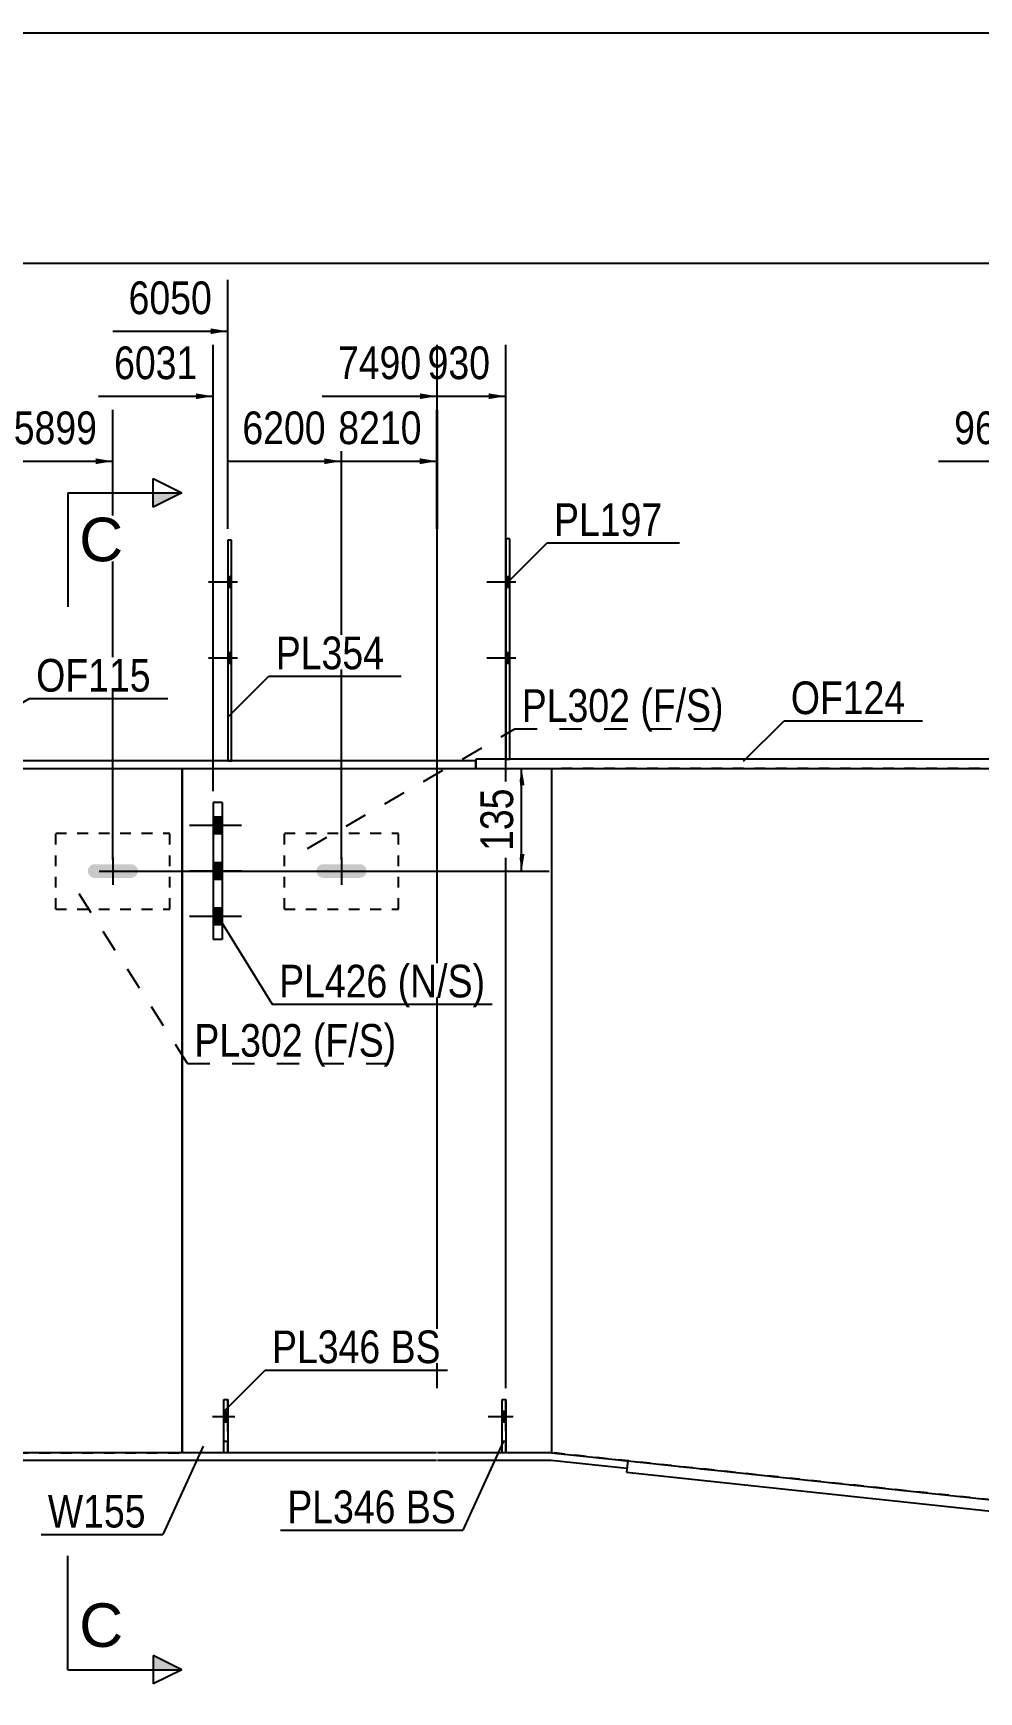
# Model space of a CAD drawing. Header units: millimetres. Extents: x -25 to 378, y -183 to 94.
# Drawn here: x 52.4 to 135.3, y -51 to 94.5 of the extents above; entities that cross this region are included whole.
import ezdxf

# ---------------------------------------------------------------- set-up
doc = ezdxf.new("R2010")
doc.units = ezdxf.units.MM
doc.linetypes.add('DXK_LINE_DOT1', pattern=[1.8814, 0.9407, -0.9407])
doc.linetypes.add('DXK_LINE_DOT2', pattern=[3.9198, 1.9599, -1.9599])
doc.styles.add('Arial', font='ARIAL.TTF', dxfattribs={"height": 0.2})
doc.styles.add('Arial Narrow', font='ARIALN.TTF', dxfattribs={"height": 0.2})

# ---------------------------------------------------------------- blocks, each defined once
blk = doc.blocks.new('Unknown-628699693-1211')
at = {"color": 5, "linetype": 'Continuous'}
blk.add_line((377.97, 94.46), (-22.03, 94.46), dxfattribs=at)
blk = doc.blocks.new('Part-628699693-1354 - 1232')
at = {"color": 7, "linetype": 'DXK_LINE_DOT1'}
for p, q in [((54.35, 17.67), (54.35, 24.33)), ((54.35, 24.33), (64.35, 24.33)), ((64.35, 17.67), (64.35, 24.33)), ((54.35, 17.67), (64.35, 17.67))]:
    blk.add_line(p, q, dxfattribs=at)
blk = doc.blocks.new('Bolt-628699693-1557 - 1232')
at = {"linetype": 'Continuous'}
blk.add_hatch(color=3, dxfattribs=at).paths.add_polyline_path([(61.51, 20.77), (61.55, 21), (61.51, 21.23), (61.37, 21.42), (61.18, 21.56), (60.95, 21.6), (57.75, 21.6), (57.52, 21.56), (57.33, 21.42), (57.2, 21.23), (57.15, 21), (57.2, 20.77), (57.33, 20.58), (57.52, 20.45), (57.75, 20.4), (60.95, 20.4), (61.18, 20.45), (61.37, 20.58)])
at = {"color": 3, "linetype": 'Continuous'}
for p, q in [((59.35, 22.2), (59.35, 19.8)), ((58.15, 21), (60.55, 21))]:
    blk.add_line(p, q, dxfattribs=at)
blk = doc.blocks.new('Part-628699693-1348 - 1232')
at = {"color": 7, "linetype": 'DXK_LINE_DOT1'}
for p, q in [((0, 30), (0, -30)), ((0, 30), (20.62, 30)), ((20.72, 30), (37.38, 30)), ((37.48, 30), (44.15, 30)), ((44.25, 30), (50.92, 30)), ((51.02, 30), (65.43, 30)), ((0, -30), (20.62, -30)), ((20.72, -30), (37.38, -30)), ((37.48, -30), (44.15, -30)), ((44.25, -30), (50.92, -30)), ((51.02, -30), (65.43, -30))]:
    blk.add_line(p, q, dxfattribs=at)
at = {"color": 2, "linetype": 'Continuous'}
blk.add_line((65.43, 30), (65.43, -30), dxfattribs=at)
blk = doc.blocks.new('Bolt-628699693-1349 - 1232')
at = {"linetype": 'Continuous'}
for points in [[(68.95, 24.27), (68.95, 25.73), (68.15, 25.73), (68.15, 24.27)], [(68.95, 20.27), (68.95, 21.73), (68.15, 21.73), (68.15, 20.27)], [(68.95, 16.27), (68.95, 17.73), (68.15, 17.73), (68.15, 16.27)]]:
    blk.add_hatch(color=3, dxfattribs=at).paths.add_polyline_path(points)
at = {"color": 3, "linetype": 'Continuous'}
for p, q in [((70.62, 25), (66.08, 25)), ((68.95, 25.73), (68.15, 25.73)), ((68.95, 24.27), (68.15, 24.27)), ((70.62, 21), (66.08, 21)), ((68.95, 21.73), (68.15, 21.73)), ((68.95, 20.27), (68.15, 20.27)), ((68.95, 17.73), (68.15, 17.73)), ((70.62, 17), (66.08, 17)), ((68.95, 16.27), (68.15, 16.27))]:
    blk.add_line(p, q, dxfattribs=at)
blk = doc.blocks.new('Part-628699693-1359 - 1232')
at = {"color": 7, "linetype": 'DXK_LINE_DOT1'}
for p, q in [((74.4, 17.67), (74.4, 24.33)), ((74.4, 24.33), (84.4, 24.33)), ((84.4, 17.67), (84.4, 24.33)), ((74.4, 17.67), (84.4, 17.67))]:
    blk.add_line(p, q, dxfattribs=at)
blk = doc.blocks.new('Part-628699693-1381 - 1232')
at = {"color": 2, "linetype": 'Continuous'}
for p, q in [((68.95, 27), (68.15, 27)), ((68.15, 27), (68.15, 15)), ((68.95, 27), (68.95, 15)), ((68.95, 15), (68.15, 15))]:
    blk.add_line(p, q, dxfattribs=at)
blk = doc.blocks.new('Part-628699693-2777 - 1232')
at = {"color": 2, "linetype": 'Continuous'}
for p, q in [((69.08, -30), (69.08, -25.33)), ((69.08, -25.33), (69.42, -25.33)), ((69.42, -25.33), (69.42, -30))]:
    blk.add_line(p, q, dxfattribs=at)
blk = doc.blocks.new('Bolt-628699693-2812 - 1232')
at = {"linetype": 'Continuous'}
for points in [[(87.81, 45.87), (87.81, 46.8), (87.81, 46.8), (87.81, 45.87)], [(87.81, 45.87), (87.81, 46.8), (87.81, 46.8), (87.81, 45.87)], [(87.81, 39.2), (87.81, 40.13), (87.81, 40.13), (87.81, 39.2)], [(87.81, 39.2), (87.81, 40.13), (87.81, 40.13), (87.81, 39.2)]]:
    blk.add_hatch(color=3, dxfattribs=at).paths.add_polyline_path(points)
blk = doc.blocks.new('Part-628699693-1736 - 1232')
at = {"color": 2, "linetype": 'Continuous'}
for p, q in [((50.92, -30), (47.58, -30)), ((47.58, -30), (47.58, -30.67)), ((87.73, -30), (51.02, -30)), ((97.83, -30), (87.83, -30)), ((97.83, -30), (104.5, -30.71)), ((50.92, -30.67), (47.58, -30.67)), ((87.73, -30.67), (51.02, -30.67)), ((97.8, -30.67), (87.83, -30.67)), ((104.43, -31.38), (97.8, -30.67))]:
    blk.add_line(p, q, dxfattribs=at)
at = {"color": 7, "linetype": 'DXK_LINE_DOT1'}
blk.add_line((104.5, -30.71), (104.43, -31.38), dxfattribs=at)
blk = doc.blocks.new('Part-628699693-1548 - 1232')
at = {"color": 2, "linetype": 'Continuous'}
for p, q in [((104.5, -30.71), (104.39, -31.71)), ((104.39, -31.71), (284.09, -50.97)), ((104.5, -30.71), (284.19, -49.97))]:
    blk.add_line(p, q, dxfattribs=at)
blk = doc.blocks.new('Part-628699693-2773 - 1232')
at = {"color": 2, "linetype": 'Continuous'}
for p, q in [((69.75, 50), (69.42, 50)), ((69.42, 50), (69.42, 30.67)), ((69.75, 30.67), (69.75, 50))]:
    blk.add_line(p, q, dxfattribs=at)
at = {"color": 7, "linetype": 'DXK_LINE_DOT1'}
blk.add_line((69.42, 30.67), (69.75, 30.67), dxfattribs=at)
blk = doc.blocks.new('Bolt-628699693-2832 - 1232')
at = {"linetype": 'Continuous'}
blk.add_hatch(color=3, dxfattribs=at).paths.add_polyline_path([(87.78, -27.33), (87.78, -26.4), (87.78, -26.4), (87.78, -27.33)])
blk = doc.blocks.new('Bolt-628699693-1560 - 1232')
at = {"linetype": 'Continuous'}
blk.add_hatch(color=3, dxfattribs=at).paths.add_polyline_path([(81.56, 20.77), (81.6, 21), (81.56, 21.23), (81.43, 21.42), (81.23, 21.56), (81, 21.6), (77.8, 21.6), (77.57, 21.56), (77.38, 21.42), (77.25, 21.23), (77.2, 21), (77.25, 20.77), (77.38, 20.58), (77.57, 20.45), (77.8, 20.4), (81, 20.4), (81.23, 20.45), (81.43, 20.58)])
at = {"color": 3, "linetype": 'Continuous'}
for p, q in [((79.4, 22.2), (79.4, 19.8)), ((78.2, 21), (80.6, 21))]:
    blk.add_line(p, q, dxfattribs=at)
blk = doc.blocks.new('Part-628699693-2794 - 1232')
at = {"color": 7, "linetype": 'DXK_LINE_DOT1'}
for p, q in [((93.49, -30), (93.49, -25.33)), ((93.49, -25.33), (93.82, -25.33)), ((93.82, -30), (93.82, -25.33)), ((93.49, -29), (93.82, -29))]:
    blk.add_line(p, q, dxfattribs=at)
blk = doc.blocks.new('Part-628699693-1604 - 1232')
at = {"color": 2, "linetype": 'Continuous'}
for p, q in [((40.82, 30.67), (40.82, 30)), ((44.15, 30.67), (40.82, 30.67)), ((50.92, 30.67), (44.25, 30.67)), ((87.73, 30.67), (51.02, 30.67)), ((91.17, 30.67), (87.83, 30.67)), ((40.82, 30), (44.15, 30)), ((44.25, 30), (50.92, 30)), ((51.02, 30), (87.73, 30)), ((87.83, 30), (91.17, 30))]:
    blk.add_line(p, q, dxfattribs=at)
at = {"color": 7, "linetype": 'DXK_LINE_DOT1'}
blk.add_line((91.17, 30), (91.17, 30.67), dxfattribs=at)
blk = doc.blocks.new('Part-628699693-1648 - 1232')
at = {"color": 2, "linetype": 'Continuous'}
for p, q in [((208.59, 30.8), (91.17, 30.8)), ((91.17, 30.8), (91.17, 30)), ((208.59, 30), (208.59, 30.8)), ((91.17, 30), (208.59, 30))]:
    blk.add_line(p, q, dxfattribs=at)
blk = doc.blocks.new('Part-628699693-1670 - 1232')
at = {"color": 2, "linetype": 'Continuous'}
blk.add_line((65.43, -30), (65.43, 30), dxfattribs=at)
at = {"color": 7, "linetype": 'DXK_LINE_DOT1'}
for p, q in [((65.43, 30), (87.73, 30)), ((87.83, 30), (97.83, 30)), ((97.83, 30), (97.83, -30)), ((87.73, -30), (65.43, -30)), ((97.83, -30), (87.83, -30))]:
    blk.add_line(p, q, dxfattribs=at)
blk = doc.blocks.new('Part-628699693-1692 - 1232')
at = {"color": 2, "linetype": 'Continuous'}
blk.add_line((97.83, 30), (97.83, -30), dxfattribs=at)
at = {"color": 7, "linetype": 'DXK_LINE_DOT1'}
for p, q in [((297.17, 30), (97.83, 30)), ((284.19, -49.97), (97.83, -30)), ((97.83, -30), (284.45, -49.99))]:
    blk.add_line(p, q, dxfattribs=at)
blk = doc.blocks.new('Part-628699693-2774 - 1232')
at = {"color": 7, "linetype": 'DXK_LINE_DOT1'}
for p, q in [((69.08, -30), (69.08, -25.33)), ((69.08, -25.33), (69.42, -25.33)), ((69.42, -30), (69.42, -25.33)), ((69.08, -29), (69.42, -29))]:
    blk.add_line(p, q, dxfattribs=at)
blk = doc.blocks.new('Bolt-628699693-2846 - 1232')
at = {"linetype": 'Continuous'}
blk.add_hatch(color=3, dxfattribs=at).paths.add_polyline_path([(93.82, -27.33), (93.82, -26.4), (93.49, -26.4), (93.49, -27.33)])
at = {"color": 3, "linetype": 'Continuous'}
for p, q in [((94.45, -26.87), (92.25, -26.87)), ((93.82, -26.4), (93.49, -26.4)), ((93.82, -27.33), (93.49, -27.33))]:
    blk.add_line(p, q, dxfattribs=at)
blk = doc.blocks.new('Part-628699693-2793 - 1232')
at = {"color": 2, "linetype": 'Continuous'}
for p, q in [((94.15, 50.13), (93.82, 50.13)), ((93.82, 50.13), (93.82, 30.8)), ((94.15, 30.8), (94.15, 50.13))]:
    blk.add_line(p, q, dxfattribs=at)
at = {"color": 7, "linetype": 'DXK_LINE_DOT1'}
blk.add_line((93.82, 30.8), (94.15, 30.8), dxfattribs=at)
blk = doc.blocks.new('Part-628699693-2797 - 1232')
at = {"color": 2, "linetype": 'Continuous'}
for p, q in [((93.49, -30), (93.49, -25.33)), ((93.49, -25.33), (93.82, -25.33)), ((93.82, -25.33), (93.82, -30))]:
    blk.add_line(p, q, dxfattribs=at)
blk = doc.blocks.new('Bolt-628699693-2811 - 1232')
at = {"linetype": 'Continuous'}
for points in [[(87.75, 45.87), (87.75, 46.8), (87.75, 46.8), (87.75, 45.87)], [(87.75, 45.87), (87.75, 46.8), (87.75, 46.8), (87.75, 45.87)], [(87.75, 39.2), (87.75, 40.13), (87.75, 40.13), (87.75, 39.2)], [(87.75, 39.2), (87.75, 40.13), (87.75, 40.13), (87.75, 39.2)]]:
    blk.add_hatch(color=3, dxfattribs=at).paths.add_polyline_path(points)
blk = doc.blocks.new('Bolt-628699693-2821 - 1232')
at = {"linetype": 'Continuous'}
for points in [[(87.78, 45.87), (87.78, 46.8), (87.78, 46.8), (87.78, 45.87)], [(87.78, 45.87), (87.78, 46.8), (87.78, 46.8), (87.78, 45.87)], [(87.78, 39.2), (87.78, 40.13), (87.78, 40.13), (87.78, 39.2)], [(87.78, 39.2), (87.78, 40.13), (87.78, 40.13), (87.78, 39.2)]]:
    blk.add_hatch(color=3, dxfattribs=at).paths.add_polyline_path(points)
blk = doc.blocks.new('Bolt-628699693-2822 - 1232')
at = {"linetype": 'Continuous'}
for points in [[(69.75, 45.87), (69.75, 46.8), (69.42, 46.8), (69.42, 45.87)], [(69.75, 45.87), (69.75, 46.8), (69.42, 46.8), (69.42, 45.87)], [(69.75, 39.2), (69.75, 40.13), (69.42, 40.13), (69.42, 39.2)], [(69.75, 39.2), (69.75, 40.13), (69.42, 40.13), (69.42, 39.2)]]:
    blk.add_hatch(color=3, dxfattribs=at).paths.add_polyline_path(points)
at = {"color": 3, "linetype": 'Continuous'}
for p, q in [((69.75, 46.8), (69.42, 46.8)), ((69.75, 46.8), (69.42, 46.8)), ((70.28, 46.33), (67.75, 46.33)), ((70.28, 46.33), (67.75, 46.33)), ((69.75, 45.87), (69.42, 45.87)), ((69.75, 45.87), (69.42, 45.87)), ((70.28, 39.67), (67.75, 39.67)), ((70.28, 39.67), (67.75, 39.67)), ((69.75, 40.13), (69.42, 40.13)), ((69.75, 40.13), (69.42, 40.13)), ((69.75, 39.2), (69.42, 39.2)), ((69.75, 39.2), (69.42, 39.2))]:
    blk.add_line(p, q, dxfattribs=at)
blk = doc.blocks.new('Bolt-628699693-2823 - 1232')
at = {"color": 3, "linetype": 'DXK_LINE_DOT2'}
for p, q in [((70.05, -26.87), (67.85, -26.87)), ((69.42, -26.4), (69.08, -26.4)), ((69.42, -27.33), (69.08, -27.33))]:
    blk.add_line(p, q, dxfattribs=at)
blk = doc.blocks.new('Bolt-628699693-2826 - 1232')
at = {"linetype": 'Continuous'}
blk.add_hatch(color=3, dxfattribs=at).paths.add_polyline_path([(69.42, -27.33), (69.42, -26.4), (69.08, -26.4), (69.08, -27.33)])
at = {"color": 3, "linetype": 'Continuous'}
for p, q in [((69.42, -26.4), (69.08, -26.4)), ((69.95, -26.87), (69.08, -26.87)), ((69.42, -27.33), (69.08, -27.33))]:
    blk.add_line(p, q, dxfattribs=at)
blk = doc.blocks.new('Bolt-628699693-2842 - 1232')
at = {"linetype": 'Continuous'}
for points in [[(94.15, 45.87), (94.15, 46.8), (93.82, 46.8), (93.82, 45.87)], [(94.15, 45.87), (94.15, 46.8), (93.82, 46.8), (93.82, 45.87)], [(94.15, 39.2), (94.15, 40.13), (93.82, 40.13), (93.82, 39.2)], [(94.15, 39.2), (94.15, 40.13), (93.82, 40.13), (93.82, 39.2)]]:
    blk.add_hatch(color=3, dxfattribs=at).paths.add_polyline_path(points)
at = {"color": 3, "linetype": 'Continuous'}
for p, q in [((94.15, 46.8), (93.82, 46.8)), ((94.15, 46.8), (93.82, 46.8)), ((94.69, 46.33), (92.15, 46.33)), ((94.69, 46.33), (92.15, 46.33)), ((94.15, 45.87), (93.82, 45.87)), ((94.15, 45.87), (93.82, 45.87)), ((94.69, 39.67), (92.15, 39.67)), ((94.69, 39.67), (92.15, 39.67)), ((94.15, 40.13), (93.82, 40.13)), ((94.15, 40.13), (93.82, 40.13)), ((94.15, 39.2), (93.82, 39.2)), ((94.15, 39.2), (93.82, 39.2))]:
    blk.add_line(p, q, dxfattribs=at)
blk = doc.blocks.new('Bolt-628699693-2843 - 1232')
at = {"color": 3, "linetype": 'DXK_LINE_DOT2'}
for p, q in [((94.45, -26.87), (92.25, -26.87)), ((93.82, -26.4), (93.49, -26.4)), ((93.82, -27.33), (93.49, -27.33))]:
    blk.add_line(p, q, dxfattribs=at)
blk = doc.blocks.new('StraightDimension-628699693-1940 - 1232')
at = {"linetype": 'Continuous'}
blk.add_hatch(color=7, dxfattribs=at).paths.add_polyline_path([(140.32, 57.18), (141.82, 56.93), (140.32, 56.68)])
at = {"color": 7, "linetype": 'Continuous'}
for p, q in [((141.82, 51.13), (141.82, 61.43)), ((131.76, 56.93), (141.82, 56.93))]:
    blk.add_line(p, q, dxfattribs=at)
at = {"color": 0}
blk.add_wipeout([(141.04, 57.83), (141.04, 62.03), (132.53, 62.03), (132.53, 57.83)], dxfattribs=at)
at = {"color": 3, "style": 'Arial Narrow'}
blk.add_text('9650', height=2.863, dxfattribs=at).set_placement((133.13, 58.43))
blk = doc.blocks.new('StraightDimension-628699693-1810 - 1232')
at = {"linetype": 'Continuous'}
blk.add_hatch(color=7, dxfattribs=at).paths.add_polyline_path([(66.65, 62.88), (68.15, 62.63), (66.65, 62.38)])
at = {"color": 7, "linetype": 'Continuous'}
for p, q in [((68.15, 28), (68.15, 67.13)), ((58.09, 62.63), (68.15, 62.63))]:
    blk.add_line(p, q, dxfattribs=at)
at = {"color": 0}
blk.add_wipeout([(67.38, 63.53), (67.38, 67.73), (58.86, 67.73), (58.86, 63.53)], dxfattribs=at)
at = {"color": 3, "style": 'Arial Narrow'}
blk.add_text('6031', height=2.863, dxfattribs=at).set_placement((59.46, 64.13))
blk = doc.blocks.new('StraightDimension-628699693-1848 - 1232')
at = {"linetype": 'Continuous'}
blk.add_hatch(color=7, dxfattribs=at).paths.add_polyline_path([(86.25, 57.18), (87.75, 56.93), (86.25, 56.68)])
at = {"color": 7, "linetype": 'Continuous'}
for p, q in [((87.75, 51), (87.75, 61.43)), ((77.69, 56.93), (87.75, 56.93))]:
    blk.add_line(p, q, dxfattribs=at)
at = {"color": 0}
blk.add_wipeout([(86.98, 57.83), (86.98, 62.03), (78.46, 62.03), (78.46, 57.83)], dxfattribs=at)
at = {"color": 3, "style": 'Arial Narrow'}
blk.add_text('6770', height=2.863, dxfattribs=at).set_placement((79.06, 58.43))
blk = doc.blocks.new('StraightDimension-628699693-1936 - 1232')
at = {"linetype": 'Continuous'}
blk.add_hatch(color=7, dxfattribs=at).paths.add_polyline_path([(92.32, 62.88), (93.82, 62.63), (92.32, 62.38)])
at = {"color": 7, "linetype": 'Continuous'}
for p, q in [((93.82, -24.33), (93.82, 67.13)), ((83.76, 62.63), (93.82, 62.63))]:
    blk.add_line(p, q, dxfattribs=at)
at = {"color": 0}
blk.add_wipeout([(93.04, 63.53), (93.04, 67.73), (84.53, 67.73), (84.53, 63.53)], dxfattribs=at)
at = {"color": 3, "style": 'Arial Narrow'}
blk.add_text('8930', height=2.863, dxfattribs=at).set_placement((85.13, 64.13))
blk = doc.blocks.new('StraightDimension-628699693-1827 - 1232')
at = {"linetype": 'Continuous'}
blk.add_hatch(color=7, dxfattribs=at).paths.add_polyline_path([(67.92, 68.58), (69.42, 68.33), (67.92, 68.08)])
at = {"color": 7, "linetype": 'Continuous'}
for p, q in [((69.42, 51), (69.42, 72.83)), ((59.36, 68.33), (69.42, 68.33))]:
    blk.add_line(p, q, dxfattribs=at)
at = {"color": 0}
blk.add_wipeout([(68.64, 69.23), (68.64, 73.43), (60.13, 73.43), (60.13, 69.23)], dxfattribs=at)
at = {"color": 3, "style": 'Arial Narrow'}
blk.add_text('6050', height=2.863, dxfattribs=at).set_placement((60.73, 69.83))
blk = doc.blocks.new('StraightDimension-628699693-1905 - 1232')
at = {"linetype": 'Continuous'}
blk.add_hatch(color=7, dxfattribs=at).paths.add_polyline_path([(57.85, 57.18), (59.35, 56.93), (57.85, 56.68)])
at = {"color": 7, "linetype": 'Continuous'}
for p, q in [((59.35, 22), (59.35, 61.43)), ((49.29, 56.93), (59.35, 56.93))]:
    blk.add_line(p, q, dxfattribs=at)
at = {"color": 0}
blk.add_wipeout([(58.58, 57.83), (58.58, 62.03), (50.06, 62.03), (50.06, 57.83)], dxfattribs=at)
at = {"color": 3, "style": 'Arial Narrow'}
blk.add_text('5899', height=2.863, dxfattribs=at).set_placement((50.66, 58.43))
blk = doc.blocks.new('StraightDimension-628699693-1834 - 1232')
at = {"linetype": 'Continuous'}
blk.add_hatch(color=7, dxfattribs=at).paths.add_polyline_path([(77.9, 57.18), (79.4, 56.93), (77.9, 56.68)])
at = {"color": 7, "linetype": 'Continuous'}
for p, q in [((79.4, 22), (79.4, 61.43)), ((69.34, 56.93), (79.4, 56.93))]:
    blk.add_line(p, q, dxfattribs=at)
at = {"color": 0}
blk.add_wipeout([(78.63, 57.83), (78.63, 62.03), (70.11, 62.03), (70.11, 57.83)], dxfattribs=at)
at = {"color": 3, "style": 'Arial Narrow'}
blk.add_text('6200', height=2.863, dxfattribs=at).set_placement((70.71, 58.43))
blk = doc.blocks.new('StraightDimension-628699693-1928 - 1232')
at = {"linetype": 'Continuous'}
blk.add_hatch(color=7, dxfattribs=at).paths.add_polyline_path([(86.28, 62.88), (87.78, 62.63), (86.28, 62.38)])
at = {"color": 7, "linetype": 'Continuous'}
for p, q in [((87.78, -24.33), (87.78, 67.13)), ((77.72, 62.63), (87.78, 62.63))]:
    blk.add_line(p, q, dxfattribs=at)
at = {"color": 0}
blk.add_wipeout([(87.01, 63.53), (87.01, 67.73), (78.49, 67.73), (78.49, 63.53)], dxfattribs=at)
at = {"color": 3, "style": 'Arial Narrow'}
blk.add_text('7490', height=2.863, dxfattribs=at).set_placement((79.09, 64.13))
blk = doc.blocks.new('StraightDimension-628699693-1932 - 1232')
at = {"linetype": 'Continuous'}
blk.add_hatch(color=7, dxfattribs=at).paths.add_polyline_path([(86.31, 57.18), (87.81, 56.93), (86.31, 56.68)])
at = {"color": 7, "linetype": 'Continuous'}
for p, q in [((87.81, 51), (87.81, 61.43)), ((77.75, 56.93), (87.81, 56.93))]:
    blk.add_line(p, q, dxfattribs=at)
at = {"color": 0}
blk.add_wipeout([(87.03, 57.83), (87.03, 62.03), (78.52, 62.03), (78.52, 57.83)], dxfattribs=at)
at = {"color": 3, "style": 'Arial Narrow'}
blk.add_text('8210', height=2.863, dxfattribs=at).set_placement((79.12, 58.43))
blk = doc.blocks.new('StraightDimension-628699693-1971 - 1232')
at = {"color": 7, "linetype": 'Continuous'}
blk.add_line((-1.33, 74.3), (300.07, 74.3), dxfattribs=at)
blk = doc.blocks.new('StraightDimension-628699693-2101 - 1232')
at = {"linetype": 'Continuous'}
for points in [[(94.95, 28.5), (95.2, 30), (95.45, 28.5)], [(95.45, 22.5), (95.2, 21), (94.95, 22.5)]]:
    blk.add_hatch(color=7, dxfattribs=at).paths.add_polyline_path(points)
at = {"color": 7, "linetype": 'Continuous'}
for p, q in [((60.35, 30), (97.6, 30)), ((95.2, 21), (95.2, 30)), ((60.35, 21), (97.6, 21))]:
    blk.add_line(p, q, dxfattribs=at)
at = {"color": 0}
blk.add_wipeout([(95.05, 28.84), (90.85, 28.84), (90.85, 22.16), (95.05, 22.16)], dxfattribs=at)
at = {"color": 3, "style": 'Arial Narrow'}
blk.add_text('135', height=2.863, rotation=90.0002, dxfattribs=at).set_placement((94.45, 22.76))
blk = doc.blocks.new('Mark-628699693-4979 - 1232')
at = {"color": 0}
for points in [[(83.43, 9.92), (83.43, 12.92), (73.93, 12.92), (73.93, 9.92)], [(92, 9.92), (92, 12.92), (84.33, 12.92), (84.33, 9.92)]]:
    blk.add_wipeout(points, dxfattribs=at)
for points in [[(83.43, 9.92), (83.43, 12.92), (73.93, 12.92), (73.93, 9.92)], [(92, 9.92), (92, 12.92), (84.33, 12.92), (84.33, 9.92)]]:
    blk.add_wipeout(points, dxfattribs=at)
at = {"color": 7, "linetype": 'Continuous'}
for p, q in [((68.33, 17.42), (73.33, 9.32)), ((73.33, 9.32), (92.6, 9.32))]:
    blk.add_line(p, q, dxfattribs=at)
at = {"color": 3, "style": 'Arial Narrow'}
for s, p in [('PL426', (73.93, 9.92)), ('(N/', (84.33, 9.92)), ('S)', (88.71, 9.92))]:
    blk.add_text(s, height=2.863, dxfattribs=at).set_placement(p)
blk = doc.blocks.new('SectionMark-628699693-2366 - 1232')
at = {"linetype": 'Continuous'}
for points in [[(62.9, 52.91), (62.9, 54.16), (65.4, 54.16)], [(62.9, -49.03), (62.9, -47.78), (65.4, -49.03)]]:
    blk.add_hatch(color=30, dxfattribs=at).paths.add_polyline_path(points)
at = {"color": 30, "linetype": 'Continuous'}
for p, q in [((62.9, 52.91), (62.9, 55.41)), ((62.9, 55.41), (65.4, 54.16)), ((55.4, 54.16), (55.4, 44.16)), ((55.4, 54.16), (65.4, 54.16)), ((65.4, 54.16), (62.9, 52.91)), ((55.4, -49.03), (55.4, -39.03)), ((65.4, -49.03), (62.9, -47.78)), ((62.9, -47.78), (62.9, -50.28)), ((55.4, -49.03), (65.4, -49.03)), ((65.4, -49.03), (62.9, -50.28))]:
    blk.add_line(p, q, dxfattribs=at)
at = {"color": 0, "linetype": 'Continuous'}
for points in [[(60.25, 48.16), (60.25, 52.16), (56.4, 52.16), (56.4, 48.16)], [(60.25, -47.03), (60.25, -43.03), (56.4, -43.03), (56.4, -47.03)]]:
    blk.add_wipeout(points, dxfattribs=at)
at = {"color": 96, "linetype": 'Continuous', "style": 'Arial'}
for p in [(56.4, 48.16), (56.4, -47.03)]:
    blk.add_text('C', height=3.82, dxfattribs=at).set_placement(p)
blk = doc.blocks.new('MarkSet-628699693-4945 - 1232')
at = {"color": 0}
for points in [[(82.81, -22.15), (82.81, -19.15), (73.31, -19.15), (73.31, -22.15)], [(88.09, -22.15), (88.09, -19.15), (83.71, -19.15), (83.71, -22.15)]]:
    blk.add_wipeout(points, dxfattribs=at)
for points in [[(82.81, -22.15), (82.81, -19.15), (73.31, -19.15), (73.31, -22.15)], [(88.09, -22.15), (88.09, -19.15), (83.71, -19.15), (83.71, -22.15)]]:
    blk.add_wipeout(points, dxfattribs=at)
at = {"color": 7, "linetype": 'Continuous'}
for p, q in [((69.17, -26.29), (72.71, -22.75)), ((72.71, -22.75), (88.69, -22.75))]:
    blk.add_line(p, q, dxfattribs=at)
at = {"color": 3, "style": 'Arial Narrow'}
for s, p in [('PL346', (73.31, -22.15)), ('BS', (83.71, -22.15))]:
    blk.add_text(s, height=2.863, dxfattribs=at).set_placement(p)
blk = doc.blocks.new('MarkSet-628699693-4956 - 1232')
at = {"color": 0}
for points in [[(84.15, -36.18), (84.15, -33.18), (74.65, -33.18), (74.65, -36.18)], [(89.44, -36.18), (89.44, -33.18), (85.05, -33.18), (85.05, -36.18)]]:
    blk.add_wipeout(points, dxfattribs=at)
for points in [[(84.15, -36.18), (84.15, -33.18), (74.65, -33.18), (74.65, -36.18)], [(89.44, -36.18), (89.44, -33.18), (85.05, -33.18), (85.05, -36.18)]]:
    blk.add_wipeout(points, dxfattribs=at)
at = {"color": 7, "linetype": 'Continuous'}
for p in [(93.57, -29.05), (74.05, -36.78)]:
    blk.add_line(p, (90.04, -36.78), dxfattribs=at)
at = {"color": 3, "style": 'Arial Narrow'}
for s, p in [('PL346', (74.65, -36.18)), ('BS', (85.05, -36.18))]:
    blk.add_text(s, height=2.863, dxfattribs=at).set_placement(p)
blk = doc.blocks.new('Mark-628699693-4973 - 1232')
at = {"color": 0}
for points in [[(76, 4.72), (76, 7.72), (66.5, 7.72), (66.5, 4.72)], [(84.2, 4.72), (84.2, 7.72), (76.9, 7.72), (76.9, 4.72)]]:
    blk.add_wipeout(points, dxfattribs=at)
for points in [[(76, 4.72), (76, 7.72), (66.5, 7.72), (66.5, 4.72)], [(84.2, 4.72), (84.2, 7.72), (76.9, 7.72), (76.9, 4.72)]]:
    blk.add_wipeout(points, dxfattribs=at)
at = {"color": 7, "linetype": 'DXK_LINE_DOT2'}
for p, q in [((56.37, 19.02), (65.9, 4.12)), ((65.9, 4.12), (84.8, 4.12))]:
    blk.add_line(p, q, dxfattribs=at)
at = {"color": 3, "style": 'Arial Narrow'}
for s, p in [('PL302', (66.5, 4.72)), ('(F/', (76.9, 4.72)), ('S)', (80.91, 4.72))]:
    blk.add_text(s, height=2.863, dxfattribs=at).set_placement(p)
blk = doc.blocks.new('Mark-628699693-4976 - 1232')
at = {"color": 0}
for points in [[(104.71, 34.08), (104.71, 37.08), (95.21, 37.08), (95.21, 34.08)], [(112.91, 34.08), (112.91, 37.08), (105.61, 37.08), (105.61, 34.08)]]:
    blk.add_wipeout(points, dxfattribs=at)
for points in [[(104.71, 34.08), (104.71, 37.08), (95.21, 37.08), (95.21, 34.08)], [(112.91, 34.08), (112.91, 37.08), (105.61, 37.08), (105.61, 34.08)]]:
    blk.add_wipeout(points, dxfattribs=at)
at = {"color": 7, "linetype": 'DXK_LINE_DOT2'}
for p, q in [((76.42, 22.98), (94.61, 33.48)), ((94.61, 33.48), (113.51, 33.48))]:
    blk.add_line(p, q, dxfattribs=at)
at = {"color": 3, "style": 'Arial Narrow'}
for s, p in [('PL302', (95.21, 34.08)), ('(F/', (105.61, 34.08)), ('S)', (109.62, 34.08))]:
    blk.add_text(s, height=2.863, dxfattribs=at).set_placement(p)
blk = doc.blocks.new('Mark-628699693-5006 - 1232')
at = {"color": 0}
blk.add_wipeout([(62.67, 36.73), (62.67, 39.73), (52.63, 39.73), (52.63, 36.73)], dxfattribs=at)
blk.add_wipeout([(62.67, 36.73), (62.67, 39.73), (52.63, 39.73), (52.63, 36.73)], dxfattribs=at)
at = {"color": 7, "linetype": 'Continuous'}
for p, q in [((42.5, 30.63), (52.03, 36.13)), ((52.03, 36.13), (64.17, 36.13))]:
    blk.add_line(p, q, dxfattribs=at)
at = {"color": 3, "style": 'Arial Narrow'}
blk.add_text('OF115', height=2.863, dxfattribs=at).set_placement((52.63, 36.73))
blk = doc.blocks.new('Mark-628699693-5012 - 1232')
at = {"color": 0}
blk.add_wipeout([(128.86, 34.76), (128.86, 37.76), (118.81, 37.76), (118.81, 34.76)], dxfattribs=at)
blk.add_wipeout([(128.86, 34.76), (128.86, 37.76), (118.81, 37.76), (118.81, 34.76)], dxfattribs=at)
at = {"color": 7, "linetype": 'Continuous'}
for p, q in [((114.67, 30.62), (118.21, 34.16)), ((118.21, 34.16), (130.36, 34.16))]:
    blk.add_line(p, q, dxfattribs=at)
at = {"color": 3, "style": 'Arial Narrow'}
blk.add_text('OF124', height=2.863, dxfattribs=at).set_placement((118.81, 34.76))
blk = doc.blocks.new('Mark-628699693-5015 - 1232')
at = {"color": 7, "linetype": 'Continuous'}
blk.add_line((67.28, -29.43), (63.74, -37.16), dxfattribs=at)
at = {"color": 0}
blk.add_wipeout([(62.24, -36.56), (62.24, -33.56), (53.65, -33.56), (53.65, -36.56)], dxfattribs=at)
blk.add_wipeout([(62.24, -36.56), (62.24, -33.56), (53.65, -33.56), (53.65, -36.56)], dxfattribs=at)
at = {"color": 7, "linetype": 'Continuous'}
blk.add_line((53.05, -37.16), (63.74, -37.16), dxfattribs=at)
at = {"color": 3, "style": 'Arial Narrow'}
blk.add_text('W155', height=2.863, dxfattribs=at).set_placement((53.65, -36.56))
blk = doc.blocks.new('Mark-628699693-5036 - 1232')
at = {"color": 0}
blk.add_wipeout([(83.14, 38.69), (83.14, 41.69), (73.64, 41.69), (73.64, 38.69)], dxfattribs=at)
blk.add_wipeout([(83.14, 38.69), (83.14, 41.69), (73.64, 41.69), (73.64, 38.69)], dxfattribs=at)
at = {"color": 7, "linetype": 'Continuous'}
for p, q in [((69.5, 34.55), (73.04, 38.09)), ((73.04, 38.09), (84.64, 38.09))]:
    blk.add_line(p, q, dxfattribs=at)
at = {"color": 3, "style": 'Arial Narrow'}
blk.add_text('PL354', height=2.863, dxfattribs=at).set_placement((73.64, 38.69))
blk = doc.blocks.new('Mark-628699693-5042 - 1232')
at = {"color": 0}
blk.add_wipeout([(107.54, 50.38), (107.54, 53.38), (98.04, 53.38), (98.04, 50.38)], dxfattribs=at)
blk.add_wipeout([(107.54, 50.38), (107.54, 53.38), (98.04, 53.38), (98.04, 50.38)], dxfattribs=at)
at = {"color": 7, "linetype": 'Continuous'}
for p, q in [((93.91, 46.25), (97.44, 49.78)), ((97.44, 49.78), (109.04, 49.78))]:
    blk.add_line(p, q, dxfattribs=at)
at = {"color": 3, "style": 'Arial Narrow'}
blk.add_text('PL197', height=2.863, dxfattribs=at).set_placement((98.04, 50.38))

msp = doc.modelspace()

# ---------------------------------------------------------------- block references
for name in ['Unknown-628699693-1211', 'Part-628699693-2773 - 1232', 'Part-628699693-2793 - 1232', 'Bolt-628699693-2822 - 1232', 'Bolt-628699693-2811 - 1232', 'Bolt-628699693-2821 - 1232', 'Bolt-628699693-2812 - 1232', 'Bolt-628699693-2842 - 1232', 'Part-628699693-1604 - 1232', 'Part-628699693-1648 - 1232', 'Part-628699693-1348 - 1232', 'Part-628699693-1670 - 1232', 'Part-628699693-1692 - 1232', 'Part-628699693-1381 - 1232', 'Bolt-628699693-1349 - 1232', 'Part-628699693-1354 - 1232', 'Part-628699693-1359 - 1232', 'Bolt-628699693-1557 - 1232', 'Bolt-628699693-1560 - 1232', 'Part-628699693-2777 - 1232', 'Part-628699693-2774 - 1232', 'Part-628699693-2794 - 1232', 'Part-628699693-2797 - 1232', 'Bolt-628699693-2823 - 1232', 'Bolt-628699693-2826 - 1232', 'Bolt-628699693-2832 - 1232', 'Bolt-628699693-2846 - 1232', 'Bolt-628699693-2843 - 1232', 'Part-628699693-1736 - 1232', 'Part-628699693-1548 - 1232']:
    msp.add_blockref(name, (0, 0))

# ---------------------------------------------------------------- next in the draw order: block references
for name in ['StraightDimension-628699693-1810 - 1232', 'StraightDimension-628699693-1848 - 1232', 'StraightDimension-628699693-1940 - 1232', 'Mark-628699693-5012 - 1232', 'MarkSet-628699693-4956 - 1232']:
    msp.add_blockref(name, (0, 0))

# ---------------------------------------------------------------- next in the draw order: block references
for name in ['StraightDimension-628699693-1827 - 1232', 'StraightDimension-628699693-1936 - 1232']:
    msp.add_blockref(name, (0, 0))

# ---------------------------------------------------------------- next in the draw order: block references
for name in ['StraightDimension-628699693-1905 - 1232', 'StraightDimension-628699693-1834 - 1232']:
    msp.add_blockref(name, (0, 0))

# ---------------------------------------------------------------- next in the draw order: block references
msp.add_blockref('StraightDimension-628699693-1928 - 1232', (0, 0))

# ---------------------------------------------------------------- next in the draw order: block references
for name in ['StraightDimension-628699693-1932 - 1232', 'StraightDimension-628699693-2101 - 1232', 'Mark-628699693-4979 - 1232', 'MarkSet-628699693-4945 - 1232']:
    msp.add_blockref(name, (0, 0))

# ---------------------------------------------------------------- next in the draw order: block references
for name in ['StraightDimension-628699693-1971 - 1232', 'Mark-628699693-4976 - 1232']:
    msp.add_blockref(name, (0, 0))

# ---------------------------------------------------------------- next in the draw order: block references
for name in ['SectionMark-628699693-2366 - 1232', 'Mark-628699693-5042 - 1232', 'Mark-628699693-5036 - 1232']:
    msp.add_blockref(name, (0, 0))

# ---------------------------------------------------------------- next in the draw order: block references
for name in ['Mark-628699693-5006 - 1232', 'Mark-628699693-4973 - 1232', 'Mark-628699693-5015 - 1232']:
    msp.add_blockref(name, (0, 0))

doc.saveas('drawing.dxf')
